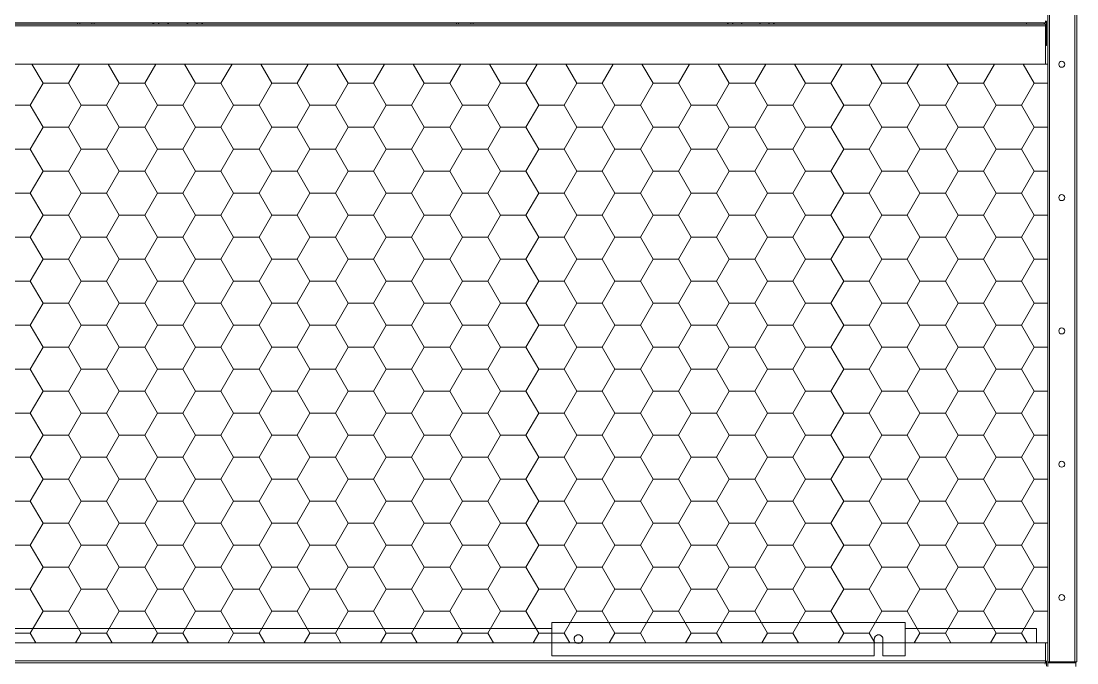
# Model space of a CAD drawing. Header units: millimetres. Extents: x 2686 to 32093, y 2268 to 23063.
# Drawn here: x 23422 to 25005, y 8827 to 9790 of the extents above; entities that cross this region are included whole.
import ezdxf

# ---------------------------------------------------------------- set-up
doc = ezdxf.new("R2010")
doc.units = ezdxf.units.MM

# ---------------------------------------------------------------- blocks, each defined once
blk = doc.blocks.new("2'")
at = {"lineweight": 20}
h = blk.add_hatch(dxfattribs=at)
h.set_pattern_fill('HONEY', scale=12)
h.set_pattern_definition([(360, (-387396.448, -78236.44), (57.15, 32.9955677), [38.1, -76.2]), (120, (-387396.448, -78236.44), (-57.15, 32.995568), [38.1, -76.2]), (60, (-387396.448, -78236.44), (1e-07, 65.9911357), [-76.2, 38.1])])
h.paths.add_polyline_path([(22350.4, 9725.6), (22350.4, 8857.3), (24961, 8857.3), (24961, 9725.6)])
at = {"color": 7, "lineweight": 20}
for p, q in [((24961, 8830), (24961, 11152.2)), ((24963.8, 8828.6), (24963.8, 11087.2)), ((25001.8, 8828.6), (25001.8, 11081.8)), ((25004.6, 8828.6), (25004.6, 11081.8)), ((22348.4, 9782.9), (24957.6, 9782.9)), ((22349.8, 9787.2), (24956.2, 9787.2)), ((22349.8, 9785.5), (24956.2, 9785.5)), ((22348.4, 9725.6), (24957.6, 9725.6)), ((22348.4, 9725.5), (24957.6, 9725.5)), ((24957.6, 9725.3), (22348.4, 9725.3)), ((24217.4, 8878.9), (22353, 8878.9)), ((24217.4, 8857.3), (22348.6, 8857.3)), ((22348.4, 8830.2), (24957.6, 8830.2)), ((22349.8, 8827.2), (24956.2, 8827.2))]:
    blk.add_line(p, q, dxfattribs=at)
at = {"color": 7, "lineweight": 20, "ltscale": 0.000708333}
for p, q in [((23506.5, 9785.5), (23506.5, 9787.2)), ((23509.9, 9785.5), (23509.9, 9787.2)), ((23528.1, 9785.5), (23528.1, 9787.2)), ((23531.5, 9785.5), (23531.5, 9787.2)), ((24074.5, 9785.5), (24074.5, 9787.2)), ((24077.9, 9785.5), (24077.9, 9787.2)), ((24096.1, 9785.5), (24096.1, 9787.2)), ((24099.5, 9785.5), (24099.5, 9787.2)), ((24929, 9787.2), (24929, 9785.5)), ((24955.6, 9785.5), (24955.6, 9787.2))]:
    blk.add_line(p, q, dxfattribs=at)
at = {"color": 7, "lineweight": 20, "ltscale": 0.001029}
for p, q in [((23620.8, 9787.2), (23619, 9785.5)), ((23684.9, 9785.5), (23686.7, 9787.2)), ((23692.5, 9785.5), (23694.3, 9787.2))]:
    blk.add_line(p, q, dxfattribs=at)
at = {"color": 7, "lineweight": 20, "ltscale": 0.001028}
for p, q in [((23621.7, 9787.2), (23619.9, 9785.5)), ((23629.2, 9787.2), (23627.4, 9785.5)), ((23641.7, 9785.5), (23643.5, 9787.2)), ((23672.5, 9787.2), (23670.7, 9785.5))]:
    blk.add_line(p, q, dxfattribs=at)
at = {"color": 7, "lineweight": 20, "ltscale": 0.000976837}
blk.add_line((24480.5, 9787.2), (24482.1, 9785.5), dxfattribs=at)
at = {"color": 7, "lineweight": 20, "ltscale": 0.000977023}
for p, q in [((24480.7, 9787.2), (24482.3, 9785.5)), ((24487.8, 9787.2), (24489.5, 9785.5)), ((24503, 9785.5), (24501.4, 9787.2)), ((24528.9, 9787.2), (24530.6, 9785.5)), ((24551.2, 9785.5), (24549.6, 9787.2))]:
    blk.add_line(p, q, dxfattribs=at)
at = {"color": 7, "lineweight": 20, "ltscale": 0.000976955}
blk.add_line((24544.1, 9785.5), (24542.5, 9787.2), dxfattribs=at)
at = {"color": 7, "lineweight": 20, "ltscale": 4.81672e-06}
blk.add_line((24956.2, 9785.5), (24956.2, 9785.5), dxfattribs=at)
at = {"color": 7, "lineweight": 20, "ltscale": 0.00080569}
blk.add_line((24957, 9787.3), (24957, 9785.3), dxfattribs=at)
at = {"color": 7, "lineweight": 20, "ltscale": 0.000967409}
for p, q in [((24957.6, 9787.9), (24957.6, 9790.2)), ((24957.6, 8827.9), (24957.6, 8830.2))]:
    blk.add_line(p, q, dxfattribs=at)
at = {"color": 7, "lineweight": 20, "ltscale": 0.000583334}
for p, q in [((24959, 9790), (24957.6, 9790)), ((24959, 9782.7), (24957.6, 9782.7)), ((24959, 8830), (24957.6, 8830))]:
    blk.add_line(p, q, dxfattribs=at)
at = {"color": 7, "lineweight": 20, "ltscale": 0.000341711}
for p, q in [((24958.2, 9788), (24957.6, 9788.6)), ((24958.2, 8828), (24957.6, 8828.6)), ((24961.8, 8828), (24962.4, 8828.6))]:
    blk.add_line(p, q, dxfattribs=at)
at = {"color": 7, "lineweight": 20, "ltscale": 0.000849957}
blk.add_line((24957.6, 9785), (24957.6, 9782.9), dxfattribs=at)
at = {"color": 7, "lineweight": 20, "ltscale": 0.000341712}
blk.add_line((24958.2, 9784.6), (24957.6, 9784.1), dxfattribs=at)
at = {"color": 7, "lineweight": 20, "ltscale": 0.023877}
blk.add_line((24957.6, 9782.9), (24957.6, 9725.6), dxfattribs=at)
at = {"color": 7, "lineweight": 20, "ltscale": 0.003042}
blk.add_line((24959, 9790), (24959, 9782.7), dxfattribs=at)
at = {"color": 7, "lineweight": 20, "ltscale": 0.012167}
blk.add_line((24959, 9782.7), (24959, 9753.5), dxfattribs=at)
at = {"color": 7, "lineweight": 20, "ltscale": 0.000583335}
blk.add_line((24959, 9753.5), (24957.6, 9753.5), dxfattribs=at)
at = {"color": 7, "lineweight": 20, "ltscale": 5.81038e-05}
blk.add_line((24957.6, 9725.3), (24957.6, 9725.6), dxfattribs=at)
at = {"color": 7, "lineweight": 20, "ltscale": 0.220833}
blk.add_line((24217.4, 8887.8), (24747.4, 8887.8), dxfattribs=at)
at = {"color": 7, "lineweight": 20, "ltscale": 0.020754}
for p, q in [((24217.4, 8887.8), (24217.4, 8838)), ((24747.4, 8838), (24747.4, 8887.8))]:
    blk.add_line(p, q, dxfattribs=at)
at = {"color": 7, "lineweight": 20, "ltscale": 0.081917}
blk.add_line((24944, 8878.9), (24747.4, 8878.9), dxfattribs=at)
at = {"color": 7, "lineweight": 20, "ltscale": 0.009}
blk.add_line((24944, 8878.9), (24944, 8857.3), dxfattribs=at)
at = {"color": 7, "lineweight": 20, "ltscale": 0.010377}
for p, q in [((24700.9, 8862.9), (24700.9, 8838)), ((24713.9, 8838), (24713.9, 8862.9))]:
    blk.add_line(p, q, dxfattribs=at)
at = {"color": 7, "lineweight": 20, "ltscale": 0.002765}
blk.add_line((24260.7, 8857.3), (24254.1, 8857.3), dxfattribs=at)
at = {"color": 7, "lineweight": 20, "ltscale": 0.005417}
blk.add_line((24713.9, 8857.3), (24700.9, 8857.3), dxfattribs=at)
at = {"color": 7, "lineweight": 20, "ltscale": 0.0875}
blk.add_line((24957.4, 8857.3), (24747.4, 8857.3), dxfattribs=at)
at = {"color": 7, "lineweight": 20, "ltscale": 0.01129}
blk.add_line((24957.6, 8830.2), (24957.6, 8857.3), dxfattribs=at)
at = {"color": 7, "lineweight": 20, "ltscale": 0.201458}
for p, q in [((24700.9, 8838), (24217.4, 8838)), ((24700.9, 8837.8), (24217.4, 8837.8))]:
    blk.add_line(p, q, dxfattribs=at)
at = {"color": 7, "lineweight": 20, "ltscale": 7.26298e-05}
for p, q in [((24217.4, 8838), (24217.4, 8837.8)), ((24700.9, 8838), (24700.9, 8837.8)), ((24713.9, 8838), (24713.9, 8837.8)), ((24747.4, 8838), (24747.4, 8837.8))]:
    blk.add_line(p, q, dxfattribs=at)
at = {"color": 7, "lineweight": 20, "ltscale": 0.013958}
for p, q in [((24747.4, 8838), (24713.9, 8838)), ((24747.4, 8837.8), (24713.9, 8837.8))]:
    blk.add_line(p, q, dxfattribs=at)
at = {"color": 7, "lineweight": 20, "ltscale": 0.000882011}
blk.add_line((24957, 8827.3), (24957, 8825.2), dxfattribs=at)
at = {"color": 7, "lineweight": 20, "ltscale": 0.000375}
blk.add_line((24959, 8830.5), (24959, 8829.6), dxfattribs=at)
at = {"color": 7, "lineweight": 20, "ltscale": 0.003208}
blk.add_line((24959, 8830), (24959, 8822.3), dxfattribs=at)
at = {"color": 7, "lineweight": 20, "ltscale": 0.00337}
blk.add_line((24961, 8821.8), (24961, 8829.9), dxfattribs=at)
at = {"color": 7, "lineweight": 20, "ltscale": 0.000912135}
blk.add_line((24963.8, 8828.6), (24961.6, 8828.6), dxfattribs=at)
at = {"color": 7, "lineweight": 20, "ltscale": 0.000583333}
for p, q in [((24963.8, 8827.2), (24963.8, 8828.6)), ((25001.4, 8827.2), (25001.4, 8828.6))]:
    blk.add_line(p, q, dxfattribs=at)
at = {"color": 7, "lineweight": 20, "ltscale": 0.015833}
blk.add_line((24963.8, 8828.6), (25001.8, 8828.6), dxfattribs=at)
at = {"color": 7, "lineweight": 20, "ltscale": 0.015667}
blk.add_line((25001.4, 8827.2), (24963.8, 8827.2), dxfattribs=at)
at = {"color": 7, "lineweight": 20, "ltscale": 0.001167}
blk.add_line((25001.8, 8828.6), (25004.6, 8828.6), dxfattribs=at)
at = {"color": 7, "lineweight": 20, "ltscale": 0.002832}
blk.add_line((25003, 8821.8), (25003, 8828.6), dxfattribs=at)
at = {"color": 0, "lineweight": 20, "elevation": 0}
blk.add_lwpolyline([(22350.4, 9725.6), (24961, 9725.6), (24961, 8857.3), (22350.4, 8857.3)], close=True, dxfattribs=at)
at = {"color": 7, "lineweight": 20}
for centre in [(24982, 9725.2), (24982, 9525.2), (24982, 9325.2), (24982, 9125.2), (24982, 8925.2)]:
    blk.add_circle(centre, 4.5, dxfattribs=at)
for centre, start, end in [((24956.2, 9790), 270, 0), ((24956.2, 9782.7), 0, 90), ((24956.2, 8830), 270, 0), ((24963.8, 8830), 180, 270), ((25000.2, 8830), 295.3767, 330)]:
    blk.add_arc(centre, 2.8, start, end, dxfattribs=at)
for centre, start_param, end_param in [((24257.4, 8862.9), 0, 3.141593), ((24257.4, 8862.7), 0.013467, 3.128141), ((24257.4, 8862.9), 3.141593, 6.283185), ((24707.4, 8862.9), 0, 3.141593), ((24707.4, 8862.7), 0, 3.141593)]:
    blk.add_ellipse(centre, major_axis=(6.5, 0), ratio=0.996195, start_param=start_param, end_param=end_param, dxfattribs=at)
for points in [[(24957.6, 9787.9), (24957.4, 9787.6), (24957.1, 9787.4), (24956.8, 9787.2), (24956.5, 9787.2), (24956.2, 9787.2)], [(24957.6, 9785), (24957.4, 9785.1), (24957.1, 9785.3), (24956.8, 9785.4), (24956.5, 9785.5), (24956.2, 9785.5)], [(24957.6, 8827.9), (24957.4, 8827.6), (24957.1, 8827.4), (24956.8, 8827.2), (24956.5, 8827.2), (24956.2, 8827.2)], [(24961.6, 8828.6), (24961.4, 8828.8), (24961.2, 8829.1), (24961.1, 8829.4), (24961, 8829.7), (24961, 8830)]]:
    blk.add_open_spline(points, degree=5, dxfattribs=at)

msp = doc.modelspace()

# ---------------------------------------------------------------- block references
msp.add_blockref("2'", (0, 0))

doc.saveas('drawing.dxf')
